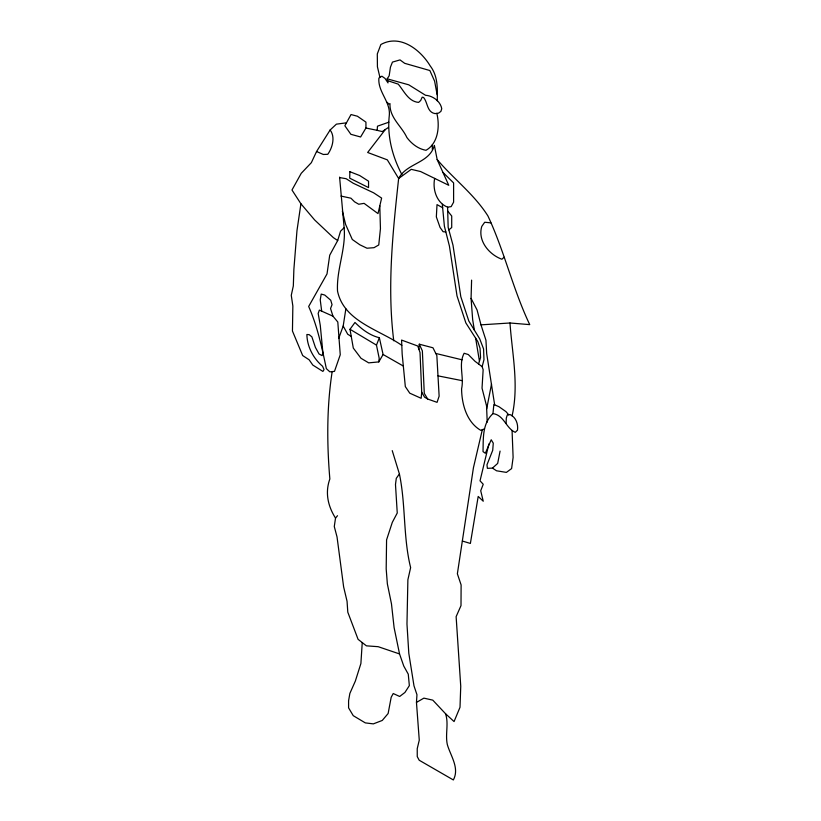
<?xml version="1.0" encoding="UTF-8"?>
<svg xmlns="http://www.w3.org/2000/svg" width="821" height="821" viewBox="0 0 821 821"><rect width="100%" height="100%" fill="white"/><g stroke="black" fill="none" stroke-linecap="round" stroke-linejoin="round"><path stroke-width="1.23" d="M437.213 100.809C437.542 88.709 438.045 76.014 430.163 65.844C420.352 49.64 400.073 33.805 380.862 44.529L377.301 53.94L377.424 66.829L379.949 77.41M508.712 414.779L505.921 411.588L498.952 406.703L493.852 404.486L492.959 413.599C482.153 423.79 483.415 438.137 483.015 451.601L485.334 453.264L491.215 439.758L493.267 443.155L492.723 450.267L486.976 464.789L487.387 468.339L492.446 468.103L496.551 470.792L506.393 472.393L511.606 468.586L513.115 457.451L512.068 430.502M474.343 330.073L472.65 319.482L471.069 298.392L471.603 280.125M506.105 423.472L506.29 418.125L507.286 414.964L510.149 414.605C515.999 417.284 518.338 424.129 517.487 430.183L515.249 432.328C505.931 428.244 504.104 415.118 492.959 413.599M434.678 178.414C432.4 189.323 436.546 202.818 447.599 207.169L451.16 206.625L453.603 202.182L453.603 182.898L442.96 172.431M362.246 642.586L360.891 663.542L355.349 681.071L349.859 693.437L348.586 700.765L348.586 707.856L353.246 715.676L365.314 722.891L373.36 723.876L382.258 720.448L388.128 713.521L391.186 697.255L393.228 693.529L399.683 696.475L404.938 692.452L409.351 685.627L408.263 674.154L403.768 666.067L399.54 653.937L394.101 627.613L391.484 603.917L387.358 583.854L386.188 568.891L386.578 539.869L392.305 522.361L397.251 513.012L395.486 484.513L396.286 478.335L399.406 473.963L392.233 450.616M416.463 702.417L423.882 698.137L432.79 700.139L445.536 713.726C448.964 723.67 445.074 734.261 447.322 744.565C450.555 755.874 459.77 768.076 453.346 779.95L419.203 760.236L417.253 756.603L417.232 748.67L419.264 740.152L416.463 702.417L416.955 694.71L413.989 685.853L408.807 653.311L406.97 624.032L407.883 579.78L410.633 567.609C403.07 537.108 405.841 504.853 399.406 473.963M401.951 174.678C392.428 156.719 387.03 136.183 389.267 115.802C390.899 101.886 377.66 91.931 378.892 78.077L381.888 76.199L385.018 78.436L388.015 82.911L387.173 78.826L389.164 75.799L390.427 67.199L392.448 62.098L400.022 59.912L404.681 63.32L429.865 70.534L434.617 81.197L437.141 94.754M418.895 349.274L419.285 344.194L432.965 347.786L436.844 355.555L439.132 396.153L437.07 402.341L427.71 399.047L424.57 397.159L421.717 392.233L420.024 352.527L417.766 346.021L401.582 340.068L402.167 354.087L405.328 386.599L409.761 393.177L421.152 398.298L421.717 392.233M388.477 127.409L382.247 131.576L377.157 130.344L377.486 126.177L388.826 122.196M378.809 361.907L379.189 358.274L376.47 345.118L379.353 337.729C369.748 335.379 361.856 329.324 354.97 322.468L350.003 329.293L353.297 348.063L360.994 358.274L368.68 362.861L378.809 361.907L383.089 354.498L379.353 337.729M512.078 415.929C519.077 385.018 512.171 353.943 509.974 322.992L480.983 324.849L477.063 309.948L471.069 298.392M332.166 371.605C326.717 407.011 326.83 443.319 329.847 478.971C324.911 492.631 327.897 506.105 335.522 518.113L334.28 526.528L337.031 536.934L343.63 586.882L347.057 601.3L347.796 612.189L358.079 639.333L366.412 645.84L378.173 646.691L399.54 653.937M346.452 122.832L336.384 124.156L330.124 130.005L316.557 151.516L311.354 162.671L301.225 173.334L291.978 190.01L300.917 203.772L296.966 230.701L293.877 269.421L293.323 285.954L291.27 295.314L292.851 306.038L292.45 331.027L302.682 355.555L309.158 359.814L312.791 365.058L322.899 371.42L324.038 369.583L322.561 366.248C313.386 358.572 307.085 346.554 306.88 334.506L309.158 334.64L311.888 336.867L315.408 347.427L319.041 353.984L322.109 355.616L322.899 352.804L320.282 325.393L318.168 313.417L319.379 310.112L332.977 316.198L337.8 322.017L340.253 354.744L334.486 371.379L329.847 371.831L326.348 368.639C321.924 347.601 317.45 326.276 308.665 306.479L327.015 273.916L329.714 255.228L337.688 240.543L340.561 231.163L344.143 227.715L339.596 177.11M445.536 713.726L454.064 721.567L460.006 707.292L460.745 686.294L456.127 616.643L461.002 605.611L461.115 584.942L457.369 573.787L473.43 467.754L482.327 429.711M338.683 338.478L343.188 326.04L345.867 308.829M486.679 408.848L491.533 384.012M500.081 451.088L497.67 463.424L492.446 468.103M488.895 443.945L480.028 480.819L483.241 484.267L480.716 490.753L483.241 501.221L478.191 496.448L470.382 543.44L462.356 541.039M487.212 422.117L486.555 405.923L482.03 388.138L483.148 369.696L482.143 366.669L483.969 359.731L483.569 348.925L479.731 338.899L468.812 321.011L460.807 296.689L453.007 245.243L448.163 227.366L447.599 207.169M478.561 363.97L480.562 357.566L480.059 348.299L477.771 341.495L465.866 322.951L457.02 295.95L449.426 246.095L444.377 226.144L442.334 204.347M365.94 128.014L360.614 136.984L350.875 134.305L344.851 125.736L351.039 114.55L357.402 116.223L365.94 122.134L365.94 128.014L377.157 130.344M385.357 129.492L367.654 152.48L387.327 159.859L398.637 178.496C392.807 232.364 387.009 286.662 393.752 340.807M335.522 518.113L337.493 515.711M504.094 257.209L501.908 259.241C489.203 254.684 477.401 240.686 481.773 226.422L484.708 222.245L490.896 222.871M448.851 229.88L451.714 227.53L451.714 216.026L447.702 211.018M483.836 429.055L480.819 430.368C466.739 422.281 461.73 404.209 461.587 388.826C464.255 376.849 458.21 364.586 464.111 353.266L468.288 354.528L474.969 361.261L482.143 366.669M445.834 231.902L443.104 231.717L440.056 227.427L436.341 216.898L437.018 204.614L442.652 207.723M509.974 322.992L529.73 324.623C513.002 289.485 504.402 251.154 487.91 215.923C474.189 194.279 453.582 178.916 437.162 159.561L434.371 145.399C429.496 163.492 406.672 162.917 398.637 178.496L411.259 169.342L420.598 171.538L448.759 185.289L437.162 159.561M339.637 177.572L346.164 178.721L353.225 183.237L373.617 192.812L381.621 198.087L377.999 213.593L364.083 203.362L358.746 204.244L354.559 201.822L350.947 198.21L340.982 196.065M437.983 375.854L462.059 380.636M435.797 353.451L462.11 359.824M387.173 78.826L408.766 84.82L425.576 95.298C432.718 95.667 440.59 101.424 441.749 108.752L440.898 111.399L438.599 113.113L435.038 113.606C426.848 112.138 427.854 102.604 423.595 97.483L422.168 97.206L420.67 100.511L418.628 102.389C408.499 101.64 403.973 90.967 398.257 84.142L387.543 80.632M316.557 151.516L323.32 154.471L327.784 154.297C332.454 147.657 335.481 137.025 330.124 130.005M401.808 345.354C379.507 329.724 343.825 321.504 337.523 291.086C336.364 269.411 346.072 249.225 344.143 227.715M383.089 354.498L403.327 366.043M350.003 329.293L376.47 345.118M351.244 336.405L347.714 334.239L343.188 326.04M337.688 240.543L333.408 237.659L314.628 219.946L300.917 203.772M387.204 102.317L388.887 104.154L389.975 103.579C389.318 117.67 401.51 125.911 406.888 137.518C411.629 143.788 418.115 148.909 426.007 150.294C438.404 143.254 439.923 125.921 436.823 113.36M427.71 399.047L424.283 393.382L422.363 350.885L419.285 344.194M480.983 324.849L485.95 340.233L486.679 353.594L494.642 404.825M332.977 316.198L330.545 308.532L332.043 304.653L330.74 300.24L324.757 295.057L321.206 294.092L320.241 299.922L321.688 311.149M342.347 211.069L345.6 224.4L352.291 239.486L359.814 244.771L366.987 248.219L374.017 247.685L378.758 244.956L380.441 228.638L379.805 205.845M475.636 338.17L479.443 361.158M432.328 144.773L432.328 149.453M349.869 171.692L349.715 178.178L368.547 187.588L368.547 181.195L359.68 175.53L349.869 171.692"/></g></svg>
